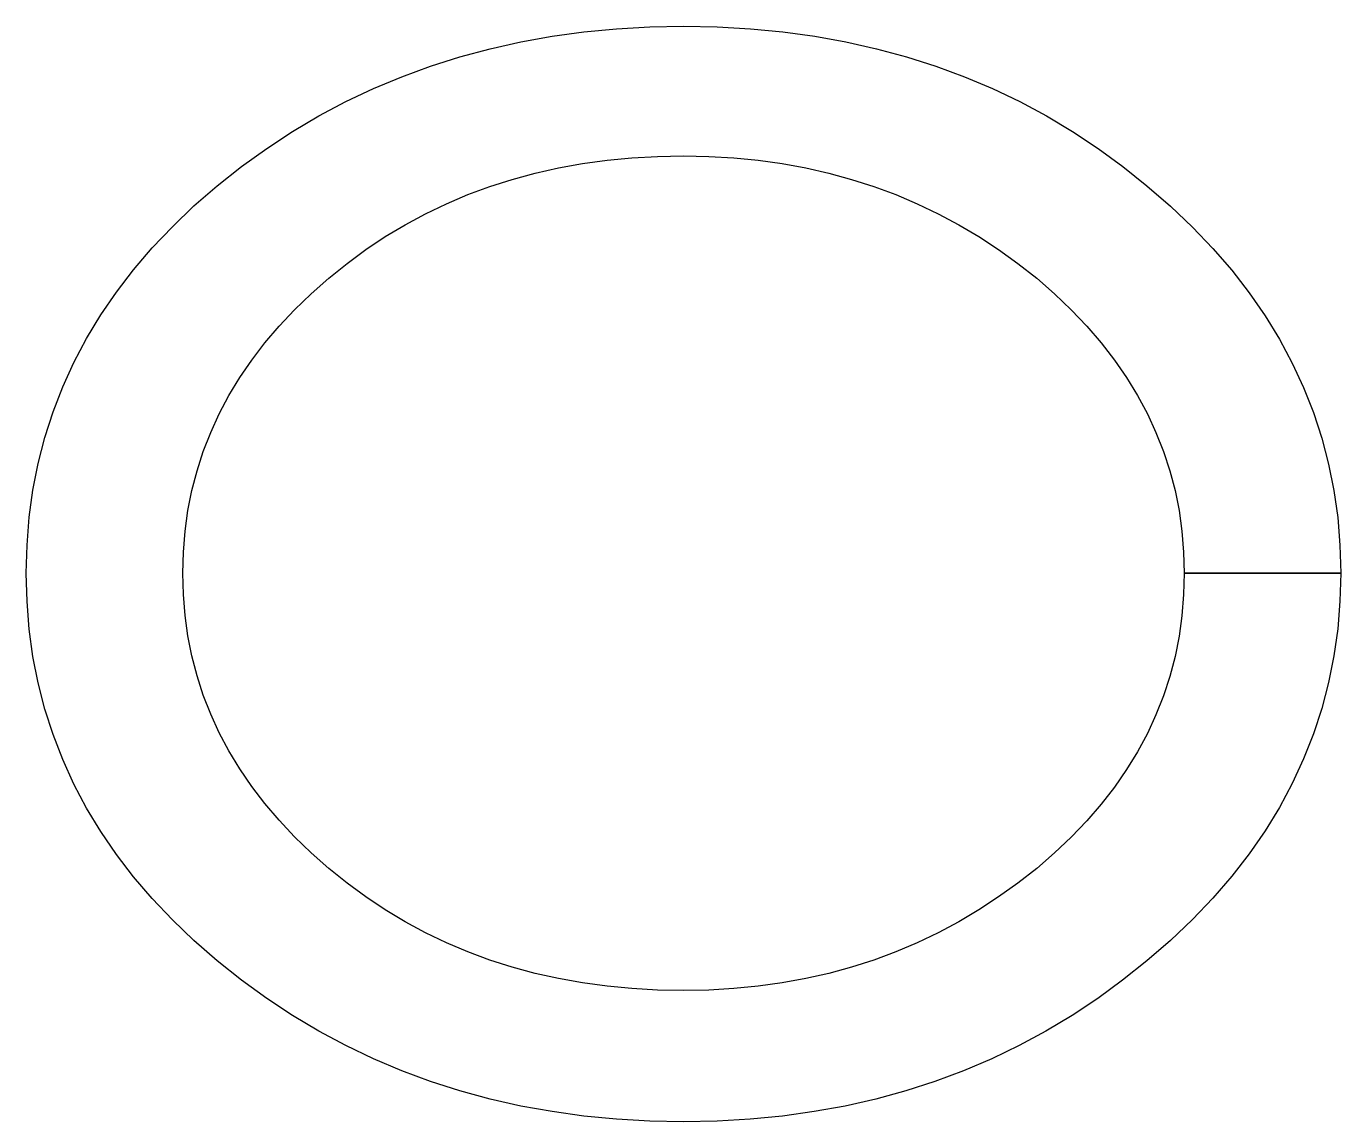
# Model space of a CAD drawing. Header units: metres. Extents: x 0 to 60, y 0 to 50.
import ezdxf

# ---------------------------------------------------------------- set-up
doc = ezdxf.new("R2010")
doc.units = ezdxf.units.M

msp = doc.modelspace()

# ---------------------------------------------------------------- linework, layer by layer
msp.add_lwpolyline([(60, 25.034), (59.965, 23.753), (59.862, 22.496), (59.689, 21.262), (59.447, 20.051), (59.136, 18.864), (58.756, 17.7), (58.307, 16.559), (57.789, 15.442), (57.202, 14.348), (56.545, 13.278), (55.82, 12.231), (55.026, 11.207), (54.162, 10.207), (53.229, 9.23), (52.227, 8.277), (51.156, 7.347), (50.045, 6.457), (48.906, 5.625), (47.739, 4.85), (46.543, 4.133), (45.32, 3.473), (44.068, 2.87), (42.788, 2.325), (41.48, 1.837), (40.143, 1.406), (38.779, 1.033), (37.386, 0.717), (35.965, 0.459), (34.516, 0.258), (33.039, 0.115), (31.534, 0.029), (30, 0), (28.458, 0.029), (26.944, 0.115), (25.458, 0.258), (24.001, 0.459), (22.571, 0.717), (21.17, 1.033), (19.797, 1.406), (18.452, 1.837), (17.136, 2.325), (15.847, 2.87), (14.587, 3.473), (13.355, 4.133), (12.151, 4.85), (10.975, 5.625), (9.827, 6.457), (8.707, 7.347), (7.653, 8.269), (6.667, 9.216), (5.748, 10.187), (4.898, 11.182), (4.116, 12.202), (3.401, 13.246), (2.755, 14.315), (2.177, 15.408), (1.667, 16.526), (1.224, 17.668), (0.85, 18.835), (0.544, 20.026), (0.306, 21.241), (0.136, 22.481), (0.034, 23.745), (0, 25.034), (0.034, 26.323), (0.136, 27.587), (0.306, 28.827), (0.544, 30.043), (0.85, 31.234), (1.224, 32.4), (1.667, 33.542), (2.177, 34.66), (2.755, 35.753), (3.401, 36.822), (4.116, 37.866), (4.898, 38.886), (5.748, 39.881), (6.667, 40.852), (7.653, 41.799), (8.707, 42.721), (9.827, 43.603), (10.975, 44.427), (12.151, 45.195), (13.355, 45.906), (14.587, 46.56), (15.847, 47.157), (17.136, 47.697), (18.452, 48.18), (19.797, 48.607), (21.17, 48.976), (22.571, 49.289), (24.001, 49.545), (25.458, 49.744), (26.944, 49.886), (28.458, 49.972), (30, 50), (31.542, 49.972), (33.054, 49.886), (34.537, 49.744), (35.991, 49.545), (37.415, 49.289), (38.811, 48.976), (40.177, 48.607), (41.514, 48.18), (42.821, 47.697), (44.1, 47.157), (45.349, 46.56), (46.569, 45.906), (47.76, 45.195), (48.921, 44.427), (50.053, 43.603), (51.156, 42.721), (52.227, 41.791), (53.229, 40.838), (54.162, 39.861), (55.026, 38.861), (55.82, 37.837), (56.545, 36.79), (57.202, 35.72), (57.789, 34.626), (58.307, 33.509), (58.756, 32.368), (59.136, 31.204), (59.447, 30.017), (59.689, 28.806), (59.862, 27.572), (59.965, 26.315), (60, 25.034)])
at = {"layer": 'InnerContours'}
msp.add_lwpolyline([(60, 25.034), (52.857, 25.034), (52.831, 24.057), (52.752, 23.097), (52.62, 22.156), (52.436, 21.233), (52.199, 20.328), (51.91, 19.441), (51.568, 18.572), (51.173, 17.721), (50.726, 16.888), (50.226, 16.074), (49.674, 15.277), (49.069, 14.498), (48.411, 13.738), (47.701, 12.995), (46.938, 12.271), (46.122, 11.565), (45.262, 10.889), (44.382, 10.257), (43.483, 9.669), (42.564, 9.124), (41.625, 8.623), (40.666, 8.165), (39.688, 7.751), (38.69, 7.381), (37.673, 7.054), (36.636, 6.771), (35.579, 6.531), (34.503, 6.335), (33.406, 6.183), (32.291, 6.074), (31.155, 6.008), (30, 5.986), (28.813, 6.008), (27.649, 6.074), (26.508, 6.183), (25.391, 6.335), (24.297, 6.531), (23.227, 6.771), (22.18, 7.054), (21.156, 7.381), (20.156, 7.751), (19.179, 8.165), (18.226, 8.623), (17.296, 9.124), (16.389, 9.669), (15.506, 10.257), (14.646, 10.889), (13.81, 11.565), (13.002, 12.279), (12.247, 13.01), (11.544, 13.759), (10.893, 14.524), (10.294, 15.306), (9.747, 16.105), (9.252, 16.922), (8.81, 17.755), (8.419, 18.605), (8.08, 19.473), (7.794, 20.357), (7.56, 21.259), (7.377, 22.177), (7.247, 23.112), (7.169, 24.065), (7.143, 25.034), (7.169, 26.003), (7.247, 26.956), (7.377, 27.891), (7.56, 28.81), (7.794, 29.711), (8.08, 30.595), (8.419, 31.463), (8.81, 32.313), (9.252, 33.146), (9.747, 33.963), (10.294, 34.762), (10.893, 35.544), (11.544, 36.31), (12.247, 37.058), (13.002, 37.789), (13.81, 38.503), (14.646, 39.179), (15.506, 39.811), (16.389, 40.399), (17.296, 40.944), (18.226, 41.445), (19.179, 41.903), (20.156, 42.317), (21.156, 42.687), (22.18, 43.014), (23.227, 43.297), (24.297, 43.537), (25.391, 43.733), (26.508, 43.886), (27.649, 43.994), (28.813, 44.06), (30, 44.082), (31.155, 44.06), (32.291, 43.994), (33.406, 43.886), (34.503, 43.733), (35.579, 43.537), (36.636, 43.297), (37.673, 43.014), (38.69, 42.687), (39.688, 42.317), (40.666, 41.903), (41.625, 41.445), (42.564, 40.944), (43.483, 40.399), (44.382, 39.811), (45.262, 39.179), (46.122, 38.503), (46.938, 37.789), (47.701, 37.058), (48.411, 36.31), (49.069, 35.544), (49.674, 34.762), (50.226, 33.963), (50.726, 33.146), (51.173, 32.313), (51.568, 31.463), (51.91, 30.595), (52.199, 29.711), (52.436, 28.81), (52.62, 27.891), (52.752, 26.956), (52.831, 26.003), (52.857, 25.034), (60, 25.034)], dxfattribs=at)

doc.saveas('drawing.dxf')
